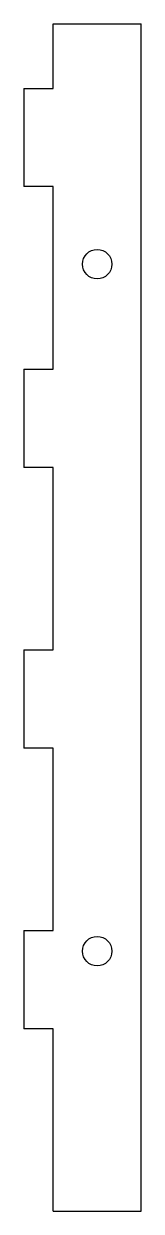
# Model space of a CAD drawing. Header units: millimetres. Extents: x -12 to 0, y -66 to 54.
import ezdxf

# ---------------------------------------------------------------- set-up
doc = ezdxf.new("R2010")
doc.units = ezdxf.units.MM
doc.layers.add('Shape2DView006', color=7, linetype='CONTINUOUS')

msp = doc.modelspace()

# ---------------------------------------------------------------- linework, layer by layer
at = {"layer": 'Shape2DView006'}
for p, q in [((-9, 47.9), (-9, 54.5)), ((-9, 54.5), (0, 54.5)), ((0, -66.5), (0, 54.5)), ((-12, 47.9), (-12, 37.9)), ((-12, 47.9), (-9, 47.9)), ((-9, 37.9), (-12, 37.9)), ((-9, 19.3), (-9, 37.9)), ((-12, 19.3), (-12, 9.3)), ((-12, 19.3), (-9, 19.3)), ((-9, 9.3), (-12, 9.3)), ((-9, -9.3), (-9, 9.3)), ((-12, -9.3), (-12, -19.3)), ((-12, -9.3), (-9, -9.3)), ((-9, -19.3), (-12, -19.3)), ((-9, -37.9), (-9, -19.3)), ((-12, -37.9), (-12, -47.9)), ((-12, -37.9), (-9, -37.9)), ((-9, -47.9), (-12, -47.9)), ((-9, -66.5), (-9, -47.9)), ((-9, -66.5), (0, -66.5))]:
    msp.add_line(p, q, dxfattribs=at)
for centre in [(-4.5, 30), (-4.5, -40)]:
    msp.add_circle(centre, 1.5, dxfattribs=at)

doc.saveas('drawing.dxf')
